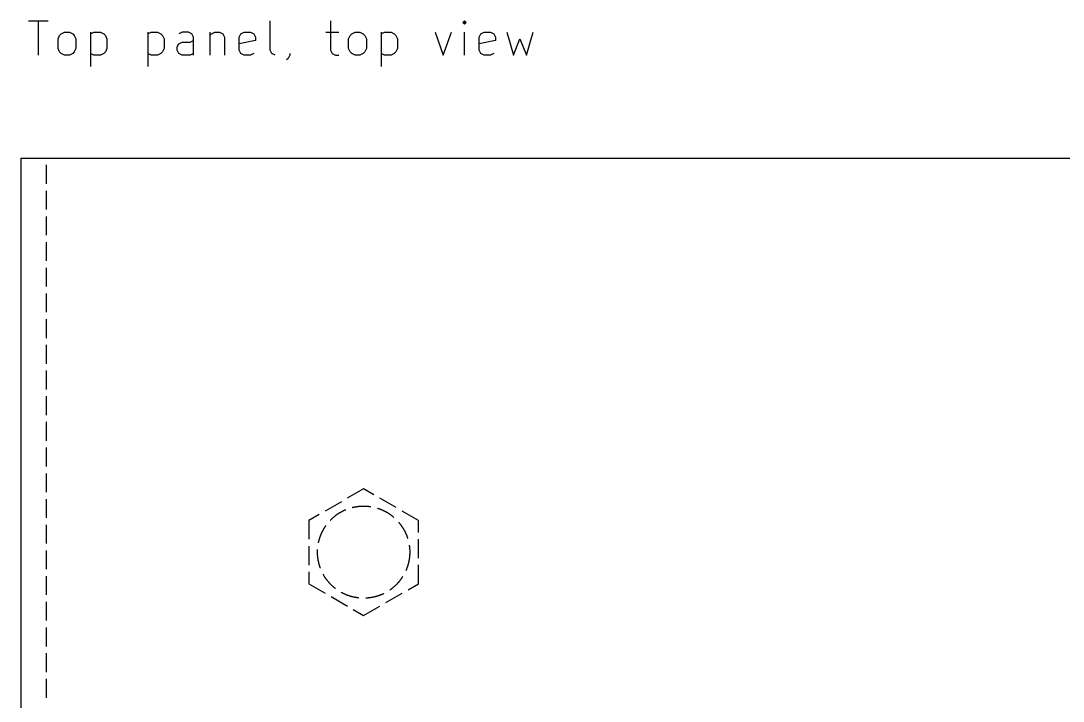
# Model space of a CAD drawing. Extents: x 184 to 644, y -178 to 161.
# Drawn here: x 293.5 to 354.3, y 29.8 to 69.5 of the extents above; entities that cross this region are included whole.
import ezdxf

# ---------------------------------------------------------------- set-up
doc = ezdxf.new("R2010")
doc.units = 0
doc.layers.add('BLACK', color=7, linetype='CONTINUOUS')

msp = doc.modelspace()

# ---------------------------------------------------------------- linework, layer by layer
at = {"layer": 'BLACK', "linetype": 'CONTINUOUS'}
for p, q in [((293.953633, 69.515561), (295.09649, 69.515561)), ((294.525061, 67.515561), (294.525061, 69.515561)), ((308.048873, 67.801276), (308.048873, 69.515561)), ((311.572683, 69.515561), (311.572683, 67.801276)), ((319.382208, 69.515561), (319.28697, 69.420323)), ((319.28697, 69.420323), (319.382208, 69.325085)), ((319.477446, 69.420323), (319.382208, 69.515561)), ((319.382208, 69.515561), (319.382208, 69.325085)), ((319.382208, 69.325085), (319.477446, 69.420323)), ((295.763157, 68.658419), (295.858395, 68.753657)), ((295.858395, 68.753657), (296.048871, 68.848895)), ((296.048871, 68.848895), (296.334586, 68.848895)), ((296.334586, 68.848895), (296.525062, 68.753657)), ((296.525062, 68.753657), (296.6203, 68.658419)), ((297.572681, 68.848895), (297.572681, 66.848895)), ((297.572681, 68.753657), (297.763157, 68.848895)), ((297.763157, 68.848895), (298.14411, 68.848895)), ((298.14411, 68.848895), (298.334586, 68.753657)), ((298.334586, 68.753657), (298.429824, 68.658419)), ((300.906015, 68.848895), (300.906015, 66.848895)), ((300.906015, 68.753657), (301.096491, 68.848895)), ((301.096491, 68.848895), (301.477444, 68.848895)), ((301.477444, 68.848895), (301.66792, 68.753657)), ((301.66792, 68.753657), (301.763158, 68.658419)), ((302.906015, 68.848895), (302.715539, 68.753657)), ((303.286968, 68.848895), (302.906015, 68.848895)), ((303.477444, 68.753657), (303.286968, 68.848895)), ((303.572682, 68.56318), (303.477444, 68.753657)), ((304.525063, 68.848895), (304.525063, 67.515561)), ((304.525063, 68.658419), (304.620301, 68.753657)), ((304.620301, 68.753657), (304.810777, 68.848895)), ((304.810777, 68.848895), (305.096492, 68.848895)), ((305.096492, 68.848895), (305.286968, 68.753657)), ((305.286968, 68.753657), (305.382206, 68.56318)), ((306.239349, 68.56318), (306.334587, 68.753657)), ((306.334587, 68.753657), (306.525063, 68.848895)), ((306.525063, 68.848895), (306.906016, 68.848895)), ((306.906016, 68.848895), (307.096492, 68.753657)), ((307.096492, 68.753657), (307.19173, 68.56318)), ((311.286969, 68.848895), (312.048873, 68.848895)), ((312.71554, 68.658419), (312.810778, 68.753657)), ((312.810778, 68.753657), (313.001254, 68.848895)), ((313.001254, 68.848895), (313.286969, 68.848895)), ((313.286969, 68.848895), (313.477445, 68.753657)), ((313.477445, 68.753657), (313.572683, 68.658419)), ((314.525064, 68.848895), (314.525064, 66.848895)), ((314.525064, 68.753657), (314.71554, 68.848895)), ((314.71554, 68.848895), (315.096493, 68.848895)), ((315.096493, 68.848895), (315.286969, 68.753657)), ((315.286969, 68.753657), (315.382207, 68.658419)), ((317.667922, 68.848895), (318.144112, 67.515561)), ((318.144112, 67.515561), (318.620303, 68.848895)), ((319.382208, 67.515561), (319.382208, 68.848895)), ((320.239351, 68.56318), (320.334589, 68.753657)), ((320.334589, 68.753657), (320.525065, 68.848895)), ((320.525065, 68.848895), (320.906018, 68.848895)), ((320.906018, 68.848895), (321.096494, 68.753657)), ((321.096494, 68.753657), (321.191732, 68.56318)), ((321.858399, 68.848895), (322.239351, 67.515561)), ((323.001256, 67.515561), (323.382208, 68.848895)), ((295.667919, 68.467942), (295.763157, 68.658419)), ((295.667919, 67.896514), (295.667919, 68.467942)), ((296.6203, 68.658419), (296.715538, 68.467942)), ((296.715538, 68.467942), (296.715538, 67.896514)), ((298.429824, 68.658419), (298.525062, 68.467942)), ((298.525062, 68.467942), (298.525062, 67.896514)), ((301.763158, 68.658419), (301.858396, 68.467942)), ((301.858396, 68.467942), (301.858396, 67.896514)), ((302.620301, 67.991752), (302.715539, 68.182228)), ((302.715539, 68.182228), (302.906015, 68.277466)), ((302.906015, 68.277466), (303.382206, 68.277466)), ((303.382206, 68.277466), (303.572682, 68.372704)), ((303.572682, 67.515561), (303.572682, 68.56318)), ((305.382206, 68.56318), (305.382206, 67.515561)), ((306.239349, 67.801276), (306.239349, 68.56318)), ((307.19173, 68.372704), (306.239349, 68.182228)), ((307.19173, 68.56318), (307.19173, 68.372704)), ((312.620302, 68.467942), (312.71554, 68.658419)), ((312.620302, 67.896514), (312.620302, 68.467942)), ((313.572683, 68.658419), (313.667921, 68.467942)), ((313.667921, 68.467942), (313.667921, 67.896514)), ((315.382207, 68.658419), (315.477445, 68.467942)), ((315.477445, 68.467942), (315.477445, 67.896514)), ((320.239351, 67.801276), (320.239351, 68.56318)), ((321.191732, 68.372704), (320.239351, 68.182228)), ((321.191732, 68.56318), (321.191732, 68.372704)), ((322.239351, 67.515561), (322.620304, 68.467942)), ((322.620304, 68.467942), (323.001256, 67.515561)), ((295.763157, 67.706038), (295.667919, 67.896514)), ((295.858395, 67.6108), (295.763157, 67.706038)), ((296.048871, 67.515561), (295.858395, 67.6108)), ((296.334586, 67.515561), (296.048871, 67.515561)), ((296.525062, 67.6108), (296.334586, 67.515561)), ((296.6203, 67.706038), (296.525062, 67.6108)), ((296.715538, 67.896514), (296.6203, 67.706038)), ((297.763157, 67.515561), (297.572681, 67.6108)), ((298.14411, 67.515561), (297.763157, 67.515561)), ((298.334586, 67.6108), (298.14411, 67.515561)), ((298.429824, 67.706038), (298.334586, 67.6108)), ((298.525062, 67.896514), (298.429824, 67.706038)), ((301.096491, 67.515561), (300.906015, 67.6108)), ((301.477444, 67.515561), (301.096491, 67.515561)), ((301.66792, 67.6108), (301.477444, 67.515561)), ((301.763158, 67.706038), (301.66792, 67.6108)), ((301.858396, 67.896514), (301.763158, 67.706038)), ((302.620301, 67.801276), (302.620301, 67.991752)), ((302.715539, 67.6108), (302.620301, 67.801276)), ((302.906015, 67.515561), (302.715539, 67.6108)), ((303.382206, 67.515561), (302.906015, 67.515561)), ((303.572682, 67.6108), (303.382206, 67.515561)), ((306.334587, 67.6108), (306.239349, 67.801276)), ((306.525063, 67.515561), (306.334587, 67.6108)), ((306.906016, 67.515561), (306.525063, 67.515561)), ((307.096492, 67.6108), (306.906016, 67.515561)), ((308.144111, 67.6108), (308.048873, 67.801276)), ((308.334587, 67.515561), (308.144111, 67.6108)), ((309.19173, 67.515561), (309.096492, 67.325085)), ((309.19173, 67.6108), (309.19173, 67.515561)), ((311.572683, 67.801276), (311.667921, 67.6108)), ((311.667921, 67.6108), (311.858397, 67.515561)), ((311.858397, 67.515561), (312.048873, 67.515561)), ((312.71554, 67.706038), (312.620302, 67.896514)), ((312.810778, 67.6108), (312.71554, 67.706038)), ((313.001254, 67.515561), (312.810778, 67.6108)), ((313.286969, 67.515561), (313.001254, 67.515561)), ((313.477445, 67.6108), (313.286969, 67.515561)), ((313.572683, 67.706038), (313.477445, 67.6108)), ((313.667921, 67.896514), (313.572683, 67.706038)), ((314.71554, 67.515561), (314.525064, 67.6108)), ((315.096493, 67.515561), (314.71554, 67.515561)), ((315.286969, 67.6108), (315.096493, 67.515561)), ((315.382207, 67.706038), (315.286969, 67.6108)), ((315.477445, 67.896514), (315.382207, 67.706038)), ((320.334589, 67.6108), (320.239351, 67.801276)), ((320.525065, 67.515561), (320.334589, 67.6108)), ((320.906018, 67.515561), (320.525065, 67.515561)), ((321.096494, 67.6108), (320.906018, 67.515561)), ((309.096492, 67.325085), (309.001254, 67.229847)), ((293.5, 61.5), (293.5, -178.5)), ((293.5, 61.5), (549, 61.5)), ((295, 60), (295, 61.1)), ((295, 58.5), (295, 59.6)), ((295, 57), (295, 58.1)), ((295, 55.5), (295, 56.6)), ((295, 54), (295, 55.1)), ((295, 52.5), (295, 53.6)), ((295, 51), (295, 52.1)), ((295, 49.5), (295, 50.6)), ((295, 48), (295, 49.1)), ((295, 46.5), (295, 47.6)), ((295, 45), (295, 46.1)), ((295, 43.5), (295, 44.6)), ((295, 42), (295, 43.1)), ((313.5, 42.195042), (312.547372, 41.645042)), ((314.101924, 41.847521), (313.5, 42.195042)), ((295, 40.5), (295, 41.6)), ((312.200962, 41.445042), (311.248334, 40.895042)), ((315.400962, 41.097521), (314.448334, 41.647521)), ((312.001429, 40.733917), (312.02098, 40.746909)), ((312.02098, 40.746909), (312.040644, 40.75973)), ((312.040644, 40.75973), (312.06042, 40.772379)), ((312.06042, 40.772379), (312.080304, 40.784855)), ((312.080304, 40.784855), (312.100297, 40.797157)), ((312.100297, 40.797157), (312.120397, 40.809285)), ((312.120397, 40.809285), (312.140601, 40.821236)), ((312.140601, 40.821236), (312.16091, 40.83301)), ((312.16091, 40.83301), (312.18132, 40.844607)), ((312.18132, 40.844607), (312.20183, 40.856025)), ((312.20183, 40.856025), (312.222439, 40.867264)), ((312.222439, 40.867264), (312.243146, 40.878323)), ((312.243146, 40.878323), (312.263949, 40.8892)), ((312.263949, 40.8892), (312.284845, 40.899895)), ((312.284845, 40.899895), (312.305834, 40.910408)), ((312.305834, 40.910408), (312.326914, 40.920737)), ((312.326914, 40.920737), (312.348083, 40.930882)), ((312.348083, 40.930882), (312.36934, 40.940842)), ((312.36934, 40.940842), (312.390684, 40.950616)), ((312.390684, 40.950616), (312.412111, 40.960203)), ((312.412111, 40.960203), (312.433622, 40.969603)), ((312.433622, 40.969603), (312.452164, 40.977527)), ((312.830777, 41.105425), (312.853538, 41.111166)), ((312.853538, 41.111166), (312.876349, 41.116708)), ((312.876349, 41.116708), (312.899208, 41.122051)), ((312.899208, 41.122051), (312.922112, 41.127194)), ((312.922112, 41.127194), (312.945061, 41.132136)), ((312.945061, 41.132136), (312.968051, 41.136879)), ((312.968051, 41.136879), (312.991082, 41.141421)), ((312.991082, 41.141421), (313.014152, 41.145761)), ((313.014152, 41.145761), (313.037259, 41.1499)), ((313.037259, 41.1499), (313.060401, 41.153837)), ((313.060401, 41.153837), (313.083577, 41.157572)), ((313.083577, 41.157572), (313.106784, 41.161105)), ((313.106784, 41.161105), (313.130021, 41.164435)), ((313.130021, 41.164435), (313.153286, 41.167562)), ((313.153286, 41.167562), (313.176578, 41.170487)), ((313.176578, 41.170487), (313.199895, 41.173207)), ((313.199895, 41.173207), (313.223234, 41.175724)), ((313.223234, 41.175724), (313.246594, 41.178038)), ((313.246594, 41.178038), (313.269974, 41.180147)), ((313.269974, 41.180147), (313.293371, 41.182052)), ((313.293371, 41.182052), (313.316784, 41.183753)), ((313.316784, 41.183753), (313.340211, 41.18525)), ((313.340211, 41.18525), (313.36365, 41.186542)), ((313.36365, 41.186542), (313.387099, 41.18763)), ((313.387099, 41.18763), (313.410557, 41.188513)), ((313.410557, 41.188513), (313.434022, 41.189191)), ((313.434022, 41.189191), (313.457492, 41.189664)), ((313.457492, 41.189664), (313.480965, 41.189933)), ((313.480965, 41.189933), (313.504439, 41.189996)), ((313.504439, 41.189996), (313.527913, 41.189855)), ((313.527913, 41.189855), (313.551386, 41.189509)), ((313.551386, 41.189509), (313.574854, 41.188958)), ((313.574854, 41.188958), (313.598316, 41.188203)), ((313.598316, 41.188203), (313.621771, 41.187242)), ((313.621771, 41.187242), (313.645217, 41.186077)), ((313.645217, 41.186077), (313.668651, 41.184708)), ((313.668651, 41.184708), (313.692073, 41.183134)), ((313.692073, 41.183134), (313.71548, 41.181356)), ((313.71548, 41.181356), (313.738871, 41.179373)), ((313.738871, 41.179373), (313.762244, 41.177187)), ((313.762244, 41.177187), (313.785596, 41.174796)), ((313.785596, 41.174796), (313.808927, 41.172202)), ((313.808927, 41.172202), (313.832234, 41.169404)), ((313.832234, 41.169404), (313.855516, 41.166404)), ((313.855516, 41.166404), (313.878771, 41.1632)), ((313.878771, 41.1632), (313.901997, 41.159793)), ((313.901997, 41.159793), (313.921924, 41.156705)), ((314.310863, 41.064878), (314.333215, 41.057705)), ((314.333215, 41.057705), (314.355503, 41.050336)), ((314.355503, 41.050336), (314.377726, 41.042774)), ((314.377726, 41.042774), (314.399882, 41.035017)), ((314.399882, 41.035017), (314.42197, 41.027068)), ((314.42197, 41.027068), (314.443987, 41.018926)), ((314.443987, 41.018926), (314.465933, 41.010592)), ((314.465933, 41.010592), (314.487805, 41.002068)), ((314.487805, 41.002068), (314.509601, 40.993352)), ((314.509601, 40.993352), (314.531321, 40.984447)), ((314.531321, 40.984447), (314.552963, 40.975352)), ((314.552963, 40.975352), (314.574524, 40.966069)), ((314.574524, 40.966069), (314.596003, 40.956599)), ((314.596003, 40.956599), (314.617399, 40.946941)), ((314.617399, 40.946941), (314.63871, 40.937097)), ((314.63871, 40.937097), (314.659934, 40.927067)), ((314.659934, 40.927067), (314.681069, 40.916852)), ((314.681069, 40.916852), (314.702115, 40.906454)), ((314.702115, 40.906454), (314.723069, 40.895872)), ((314.723069, 40.895872), (314.743931, 40.885107)), ((314.743931, 40.885107), (314.764697, 40.874161)), ((314.764697, 40.874161), (314.785367, 40.863034)), ((314.785367, 40.863034), (314.805939, 40.851728)), ((314.805939, 40.851728), (314.826412, 40.840242)), ((314.826412, 40.840242), (314.846784, 40.828578)), ((314.846784, 40.828578), (314.867053, 40.816736)), ((314.867053, 40.816736), (314.887218, 40.804718)), ((314.887218, 40.804718), (314.907277, 40.792525)), ((314.907277, 40.792525), (314.927229, 40.780157)), ((314.927229, 40.780157), (314.947073, 40.767616)), ((314.947073, 40.767616), (314.966806, 40.754901)), ((314.966806, 40.754901), (314.986428, 40.742015)), ((316.7, 40.347521), (315.747372, 40.897521)), ((310.901924, 40.695042), (310.3, 40.347521)), ((310.3, 40.347521), (310.3, 39.247521)), ((311.553443, 40.356614), (311.569719, 40.37353)), ((311.569719, 40.37353), (311.586142, 40.390303)), ((311.586142, 40.390303), (311.60271, 40.406933)), ((311.60271, 40.406933), (311.619424, 40.423417)), ((311.619424, 40.423417), (311.63628, 40.439755)), ((311.63628, 40.439755), (311.653278, 40.455944)), ((311.653278, 40.455944), (311.670417, 40.471985)), ((311.670417, 40.471985), (311.687695, 40.487876)), ((311.687695, 40.487876), (311.705112, 40.503616)), ((311.705112, 40.503616), (311.722665, 40.519203)), ((311.722665, 40.519203), (311.740353, 40.534636)), ((311.740353, 40.534636), (311.758175, 40.549914)), ((311.758175, 40.549914), (311.77613, 40.565036)), ((311.77613, 40.565036), (311.794217, 40.580001)), ((311.794217, 40.580001), (311.812433, 40.594807)), ((311.812433, 40.594807), (311.830777, 40.609454)), ((311.830777, 40.609454), (311.849249, 40.62394)), ((311.849249, 40.62394), (311.867847, 40.638265)), ((311.867847, 40.638265), (311.886568, 40.652426)), ((311.886568, 40.652426), (311.905413, 40.666424)), ((311.905413, 40.666424), (311.924379, 40.680257)), ((311.924379, 40.680257), (311.943465, 40.693923)), ((311.943465, 40.693923), (311.96267, 40.707423)), ((311.96267, 40.707423), (311.981992, 40.720754)), ((311.981992, 40.720754), (312.001429, 40.733917)), ((314.986428, 40.742015), (315.005936, 40.728959)), ((315.005936, 40.728959), (315.02533, 40.715732)), ((315.02533, 40.715732), (315.044608, 40.702337)), ((315.044608, 40.702337), (315.063767, 40.688774)), ((315.063767, 40.688774), (315.082808, 40.675044)), ((315.082808, 40.675044), (315.101729, 40.661149)), ((315.101729, 40.661149), (315.120527, 40.647089)), ((315.120527, 40.647089), (315.139202, 40.632866)), ((315.139202, 40.632866), (315.157752, 40.61848)), ((315.157752, 40.61848), (315.176176, 40.603933)), ((315.176176, 40.603933), (315.194472, 40.589226)), ((315.194472, 40.589226), (315.212639, 40.574359)), ((315.212639, 40.574359), (315.230676, 40.559335)), ((315.230676, 40.559335), (315.248581, 40.544154)), ((315.248581, 40.544154), (315.263855, 40.530989)), ((315.545285, 40.247258), (315.560454, 40.229343)), ((315.560454, 40.229343), (315.575467, 40.211297)), ((315.575467, 40.211297), (315.590322, 40.19312)), ((315.590322, 40.19312), (315.605017, 40.174814)), ((315.605017, 40.174814), (315.619552, 40.156381)), ((315.619552, 40.156381), (315.633926, 40.137822)), ((315.633926, 40.137822), (315.648137, 40.119138)), ((316.7, 39.652479), (316.7, 40.347521)), ((295, 39), (295, 40.1)), ((311.009336, 39.516214), (311.018299, 39.53791)), ((311.018299, 39.53791), (311.02745, 39.559528)), ((311.02745, 39.559528), (311.036791, 39.581064)), ((311.036791, 39.581064), (311.046318, 39.602518)), ((311.046318, 39.602518), (311.056033, 39.623888)), ((311.056033, 39.623888), (311.065934, 39.645173)), ((311.065934, 39.645173), (311.07602, 39.66637)), ((311.07602, 39.66637), (311.08629, 39.687479)), ((311.08629, 39.687479), (311.096745, 39.708497)), ((311.096745, 39.708497), (311.107382, 39.729423)), ((311.107382, 39.729423), (311.118202, 39.750255)), ((311.118202, 39.750255), (311.129203, 39.770993)), ((311.129203, 39.770993), (311.140385, 39.791633)), ((311.140385, 39.791633), (311.151746, 39.812175)), ((311.151746, 39.812175), (311.163286, 39.832617)), ((311.163286, 39.832617), (311.175004, 39.852958)), ((311.175004, 39.852958), (311.1869, 39.873196)), ((311.1869, 39.873196), (311.198971, 39.893329)), ((311.198971, 39.893329), (311.211217, 39.913356)), ((311.211217, 39.913356), (311.223638, 39.933275)), ((311.223638, 39.933275), (311.236232, 39.953085)), ((311.236232, 39.953085), (311.248999, 39.972785)), ((311.248999, 39.972785), (311.261937, 39.992372)), ((311.261937, 39.992372), (311.275046, 40.011846)), ((311.275046, 40.011846), (311.288323, 40.031204)), ((311.288323, 40.031204), (311.299864, 40.04774)), ((315.648137, 40.119138), (315.662185, 40.10033)), ((315.662185, 40.10033), (315.676068, 40.081401)), ((315.676068, 40.081401), (315.689785, 40.062351)), ((315.689785, 40.062351), (315.703336, 40.043182)), ((315.703336, 40.043182), (315.716718, 40.023896)), ((315.716718, 40.023896), (315.729932, 40.004494)), ((315.729932, 40.004494), (315.742976, 39.984977)), ((315.742976, 39.984977), (315.75585, 39.965347)), ((315.75585, 39.965347), (315.768551, 39.945605)), ((315.768551, 39.945605), (315.78108, 39.925754)), ((315.78108, 39.925754), (315.793435, 39.905794)), ((315.793435, 39.905794), (315.805615, 39.885726)), ((315.805615, 39.885726), (315.81762, 39.865553)), ((315.81762, 39.865553), (315.829449, 39.845277)), ((315.829449, 39.845277), (315.841099, 39.824897)), ((315.841099, 39.824897), (315.852572, 39.804417)), ((315.852572, 39.804417), (315.863866, 39.783838)), ((315.863866, 39.783838), (315.874979, 39.763161)), ((315.874979, 39.763161), (315.885912, 39.742387)), ((315.885912, 39.742387), (315.896662, 39.721519)), ((315.896662, 39.721519), (315.907231, 39.700558)), ((315.907231, 39.700558), (315.917616, 39.679506)), ((315.917616, 39.679506), (315.927817, 39.658363)), ((315.927817, 39.658363), (315.937833, 39.637133)), ((315.937833, 39.637133), (315.947663, 39.615816)), ((315.947663, 39.615816), (315.957307, 39.594413)), ((315.957307, 39.594413), (315.966764, 39.572928)), ((315.966764, 39.572928), (315.976033, 39.551361)), ((315.976033, 39.551361), (315.985114, 39.529714)), ((315.985114, 39.529714), (315.994005, 39.507988)), ((310.865852, 39.04531), (310.870711, 39.068276)), ((310.870711, 39.068276), (310.87577, 39.091199)), ((310.87577, 39.091199), (310.881029, 39.114077)), ((310.881029, 39.114077), (310.886487, 39.136908)), ((310.886487, 39.136908), (310.892145, 39.159691)), ((310.892145, 39.159691), (310.898001, 39.182423)), ((310.898001, 39.182423), (310.904055, 39.205104)), ((310.904055, 39.205104), (310.910307, 39.227731)), ((310.910307, 39.227731), (310.916757, 39.250302)), ((310.916757, 39.250302), (310.923402, 39.272816)), ((310.923402, 39.272816), (310.930245, 39.295272)), ((310.930245, 39.295272), (310.937282, 39.317666)), ((310.937282, 39.317666), (310.944515, 39.339999)), ((310.944515, 39.339999), (310.951943, 39.362267)), ((310.951943, 39.362267), (310.959565, 39.38447)), ((310.959565, 39.38447), (310.96738, 39.406606)), ((310.96738, 39.406606), (310.975388, 39.428672)), ((310.975388, 39.428672), (310.983588, 39.450668)), ((310.983588, 39.450668), (310.99198, 39.472591)), ((310.99198, 39.472591), (311.000563, 39.494441)), ((311.000563, 39.494441), (311.009336, 39.516214)), ((315.994005, 39.507988), (316.002706, 39.486186)), ((316.002706, 39.486186), (316.011217, 39.464308)), ((316.011217, 39.464308), (316.019536, 39.442357)), ((316.019536, 39.442357), (316.027664, 39.420334)), ((316.027664, 39.420334), (316.035599, 39.398242)), ((316.035599, 39.398242), (316.043341, 39.37608)), ((316.043341, 39.37608), (316.050889, 39.353853)), ((316.050889, 39.353853), (316.058243, 39.33156)), ((316.058243, 39.33156), (316.065402, 39.309203)), ((316.065402, 39.309203), (316.071396, 39.28995)), ((316.7, 38.152479), (316.7, 39.252479)), ((295, 37.5), (295, 38.6)), ((310.3, 38.847521), (310.3, 37.747521)), ((310.810025, 38.511578), (310.810228, 38.535051)), ((310.810026, 38.488103), (310.810025, 38.511578)), ((310.810233, 38.464629), (310.810026, 38.488103)), ((310.810228, 38.535051), (310.810637, 38.558522)), ((310.810644, 38.441158), (310.810233, 38.464629)), ((310.810637, 38.558522), (310.81125, 38.581989)), ((310.81126, 38.417692), (310.810644, 38.441158)), ((310.81125, 38.581989), (310.812068, 38.605449)), ((310.81208, 38.394231), (310.81126, 38.417692)), ((310.812068, 38.605449), (310.81309, 38.628902)), ((310.813106, 38.370779), (310.81208, 38.394231)), ((310.81309, 38.628902), (310.814132, 38.649039)), ((310.814335, 38.347337), (310.813106, 38.370779)), ((310.81577, 38.323906), (310.814335, 38.347337)), ((310.817409, 38.300489), (310.81577, 38.323906)), ((316.160052, 38.900276), (316.163444, 38.877048)), ((316.163444, 38.877048), (316.166633, 38.853791)), ((316.166633, 38.853791), (316.169619, 38.830507)), ((316.169619, 38.830507), (316.172401, 38.807198)), ((316.172401, 38.807198), (316.17498, 38.783866)), ((316.17498, 38.783866), (316.177356, 38.760511)), ((316.177356, 38.760511), (316.179527, 38.737138)), ((316.179527, 38.737138), (316.181495, 38.713745)), ((316.181495, 38.713745), (316.183258, 38.690337)), ((316.183447, 38.312355), (316.181708, 38.288945)), ((316.183258, 38.690337), (316.184816, 38.666914)), ((316.184983, 38.335779), (316.183447, 38.312355)), ((316.184816, 38.666914), (316.186171, 38.643479)), ((316.186313, 38.359216), (316.184983, 38.335779)), ((316.186171, 38.643479), (316.187321, 38.620032)), ((316.18744, 38.382664), (316.186313, 38.359216)), ((316.187321, 38.620032), (316.188266, 38.596577)), ((316.188361, 38.40612), (316.18744, 38.382664)), ((316.188266, 38.596577), (316.189006, 38.573114)), ((316.189078, 38.429584), (316.188361, 38.40612)), ((316.189006, 38.573114), (316.189542, 38.549645)), ((316.18959, 38.453053), (316.189078, 38.429584)), ((316.189542, 38.549645), (316.189873, 38.526173)), ((316.189898, 38.476526), (316.18959, 38.453053)), ((316.189873, 38.526173), (316.189999, 38.502699)), ((316.19, 38.5), (316.189898, 38.476526)), ((316.189999, 38.502699), (316.19, 38.5)), ((310.819252, 38.277087), (310.817409, 38.300489)), ((310.821299, 38.253702), (310.819252, 38.277087)), ((310.823551, 38.230335), (310.821299, 38.253702)), ((310.826006, 38.206989), (310.823551, 38.230335)), ((310.828665, 38.183666), (310.826006, 38.206989)), ((310.831527, 38.160366), (310.828665, 38.183666)), ((310.834592, 38.137093), (310.831527, 38.160366)), ((310.837861, 38.113847), (310.834592, 38.137093)), ((310.841332, 38.09063), (310.837861, 38.113847)), ((310.845005, 38.067445), (310.841332, 38.09063)), ((310.848881, 38.044292), (310.845005, 38.067445)), ((310.852959, 38.021175), (310.848881, 38.044292)), ((310.857238, 37.998093), (310.852959, 38.021175)), ((310.861719, 37.97505), (310.857238, 37.998093)), ((310.8664, 37.952047), (310.861719, 37.97505)), ((310.871282, 37.929086), (310.8664, 37.952047)), ((310.876364, 37.906168), (310.871282, 37.929086)), ((310.881646, 37.883295), (310.876364, 37.906168)), ((310.887128, 37.86047), (310.881646, 37.883295)), ((310.892808, 37.837693), (310.887128, 37.86047)), ((310.898687, 37.814966), (310.892808, 37.837693)), ((310.904764, 37.792292), (310.898687, 37.814966)), ((310.911039, 37.769671), (310.904764, 37.792292)), ((310.917511, 37.747107), (310.911039, 37.769671)), ((310.924179, 37.724599), (310.917511, 37.747107)), ((310.931044, 37.702151), (310.924179, 37.724599)), ((316.07246, 37.71352), (316.065499, 37.691101)), ((316.079225, 37.735999), (316.07246, 37.71352)), ((316.085794, 37.758536), (316.079225, 37.735999)), ((316.092166, 37.781129), (316.085794, 37.758536)), ((316.09834, 37.803777), (316.092166, 37.781129)), ((316.104317, 37.826478), (316.09834, 37.803777)), ((316.110096, 37.84923), (316.104317, 37.826478)), ((316.115675, 37.872032), (316.110096, 37.84923)), ((316.121055, 37.894882), (316.115675, 37.872032)), ((316.126236, 37.917777), (316.121055, 37.894882)), ((316.131217, 37.940718), (316.126236, 37.917777)), ((316.135997, 37.9637), (316.131217, 37.940718)), ((316.140577, 37.986724), (316.135997, 37.9637)), ((316.144956, 38.009786), (316.140577, 37.986724)), ((316.149133, 38.032886), (316.144956, 38.009786)), ((316.153108, 38.056022), (316.149133, 38.032886)), ((316.156882, 38.079191), (316.153108, 38.056022)), ((316.160453, 38.102393), (316.156882, 38.079191)), ((316.163821, 38.125624), (316.160453, 38.102393)), ((316.166987, 38.148885), (316.163821, 38.125624)), ((316.169949, 38.172171), (316.166987, 38.148885)), ((316.172708, 38.195483), (316.169949, 38.172171)), ((316.175264, 38.218818), (316.172708, 38.195483)), ((316.177616, 38.242175), (316.175264, 38.218818)), ((316.179764, 38.265551), (316.177616, 38.242175)), ((316.181708, 38.288945), (316.179764, 38.265551)), ((316.7, 36.652479), (316.7, 37.752479)), ((295, 36), (295, 37.1)), ((310.3, 37.347521), (310.3, 36.652479)), ((310.938104, 37.679763), (310.931044, 37.702151)), ((310.945359, 37.657438), (310.938104, 37.679763)), ((310.952809, 37.635177), (310.945359, 37.657438)), ((310.960453, 37.612981), (310.952809, 37.635177)), ((310.968291, 37.590854), (310.960453, 37.612981)), ((310.976321, 37.568795), (310.968291, 37.590854)), ((311.151902, 37.187546), (311.14213, 37.205184)), ((311.163445, 37.167105), (311.151902, 37.187546)), ((311.175165, 37.146766), (311.163445, 37.167105)), ((311.187063, 37.12653), (311.175165, 37.146766)), ((311.199136, 37.106398), (311.187063, 37.12653)), ((311.211385, 37.086373), (311.199136, 37.106398)), ((315.976158, 37.448933), (315.96821, 37.430401)), ((315.985236, 37.470582), (315.976158, 37.448933)), ((315.994125, 37.492308), (315.985236, 37.470582)), ((316.002823, 37.514112), (315.994125, 37.492308)), ((316.011331, 37.53599), (316.002823, 37.514112)), ((316.019648, 37.557942), (316.011331, 37.53599)), ((316.027773, 37.579966), (316.019648, 37.557942)), ((316.035706, 37.60206), (316.027773, 37.579966)), ((316.043445, 37.624222), (316.035706, 37.60206)), ((316.050991, 37.64645), (316.043445, 37.624222)), ((316.058342, 37.668744), (316.050991, 37.64645)), ((316.065499, 37.691101), (316.058342, 37.668744)), ((310.3, 36.652479), (311.252628, 36.102479)), ((311.223808, 37.066455), (311.211385, 37.086373)), ((311.236405, 37.046646), (311.223808, 37.066455)), ((311.249174, 37.026948), (311.236405, 37.046646)), ((311.262114, 37.007362), (311.249174, 37.026948)), ((311.275225, 36.98789), (311.262114, 37.007362)), ((311.288505, 36.968533), (311.275225, 36.98789)), ((311.301954, 36.949293), (311.288505, 36.968533)), ((311.31557, 36.93017), (311.301954, 36.949293)), ((311.329352, 36.911168), (311.31557, 36.93017)), ((311.3433, 36.892286), (311.329352, 36.911168)), ((311.357412, 36.873527), (311.3433, 36.892286)), ((311.371687, 36.854891), (311.357412, 36.873527)), ((311.386124, 36.836381), (311.371687, 36.854891)), ((311.400722, 36.817998), (311.386124, 36.836381)), ((311.41548, 36.799742), (311.400722, 36.817998)), ((311.430397, 36.781616), (311.41548, 36.799742)), ((311.445471, 36.763621), (311.430397, 36.781616)), ((311.460702, 36.745758), (311.445471, 36.763621)), ((311.476088, 36.728029), (311.460702, 36.745758)), ((311.491628, 36.710435), (311.476088, 36.728029)), ((311.507321, 36.692977), (311.491628, 36.710435)), ((311.523166, 36.675657), (311.507321, 36.692977)), ((311.539162, 36.658475), (311.523166, 36.675657)), ((311.555307, 36.641434), (311.539162, 36.658475)), ((311.5716, 36.624534), (311.555307, 36.641434)), ((311.588039, 36.607777), (311.5716, 36.624534)), ((311.604625, 36.591165), (311.588039, 36.607777)), ((311.621354, 36.574697), (311.604625, 36.591165)), ((311.638227, 36.558377), (311.621354, 36.574697)), ((311.655242, 36.542204), (311.638227, 36.558377)), ((311.672397, 36.52618), (311.655242, 36.542204)), ((311.689691, 36.510306), (311.672397, 36.52618)), ((311.707123, 36.494584), (311.689691, 36.510306)), ((311.724692, 36.479015), (311.707123, 36.494584)), ((315.301729, 36.502533), (315.284229, 36.486887)), ((315.319091, 36.518332), (315.301729, 36.502533)), ((315.336315, 36.534282), (315.319091, 36.518332)), ((315.353399, 36.550382), (315.336315, 36.534282)), ((315.370342, 36.56663), (315.353399, 36.550382)), ((315.387142, 36.583025), (315.370342, 36.56663)), ((315.403799, 36.599566), (315.387142, 36.583025)), ((315.420311, 36.616252), (315.403799, 36.599566)), ((315.436676, 36.633081), (315.420311, 36.616252)), ((315.452894, 36.650053), (315.436676, 36.633081)), ((315.468963, 36.667165), (315.452894, 36.650053)), ((315.484883, 36.684417), (315.468963, 36.667165)), ((315.500651, 36.701808), (315.484883, 36.684417)), ((315.516267, 36.719335), (315.500651, 36.701808)), ((315.531729, 36.736998), (315.516267, 36.719335)), ((315.547037, 36.754795), (315.531729, 36.736998)), ((315.562188, 36.772725), (315.547037, 36.754795)), ((315.577183, 36.790786), (315.562188, 36.772725)), ((315.592019, 36.808978), (315.577183, 36.790786)), ((315.606696, 36.827298), (315.592019, 36.808978)), ((315.621213, 36.845746), (315.606696, 36.827298)), ((315.635568, 36.86432), (315.621213, 36.845746)), ((315.649761, 36.883019), (315.635568, 36.86432)), ((315.663789, 36.90184), (315.649761, 36.883019)), ((315.677653, 36.920783), (315.663789, 36.90184)), ((315.691352, 36.939847), (315.677653, 36.920783)), ((315.704883, 36.959029), (315.691352, 36.939847)), ((315.718246, 36.978329), (315.704883, 36.959029)), ((315.731441, 36.997744), (315.718246, 36.978329)), ((315.744465, 37.017274), (315.731441, 36.997744)), ((315.757319, 37.036917), (315.744465, 37.017274)), ((315.770001, 37.056671), (315.757319, 37.036917)), ((315.782509, 37.076536), (315.770001, 37.056671)), ((316.098076, 36.304958), (316.7, 36.652479)), ((311.599038, 35.902479), (312.551666, 35.352479)), ((311.742395, 36.4636), (311.724692, 36.479015)), ((311.760233, 36.44834), (311.742395, 36.4636)), ((311.778203, 36.433236), (311.760233, 36.44834)), ((311.796304, 36.418289), (311.778203, 36.433236)), ((311.814535, 36.403501), (311.796304, 36.418289)), ((311.832895, 36.388872), (311.814535, 36.403501)), ((311.851381, 36.374405), (311.832895, 36.388872)), ((312.20211, 36.143821), (312.184484, 36.153616)), ((312.222721, 36.132584), (312.20211, 36.143821)), ((312.243429, 36.121528), (312.222721, 36.132584)), ((312.264232, 36.110653), (312.243429, 36.121528)), ((312.28513, 36.09996), (312.264232, 36.110653)), ((312.30612, 36.08945), (312.28513, 36.09996)), ((312.327202, 36.079123), (312.30612, 36.08945)), ((312.348372, 36.068981), (312.327202, 36.079123)), ((312.36963, 36.059024), (312.348372, 36.068981)), ((312.390975, 36.049253), (312.36963, 36.059024)), ((312.412403, 36.039668), (312.390975, 36.049253)), ((312.433915, 36.030271), (312.412403, 36.039668)), ((312.455508, 36.021062), (312.433915, 36.030271)), ((312.47718, 36.012041), (312.455508, 36.021062)), ((312.49893, 36.00321), (312.47718, 36.012041)), ((312.520757, 35.994569), (312.49893, 36.00321)), ((312.542658, 35.986119), (312.520757, 35.994569)), ((312.564632, 35.977861), (312.542658, 35.986119)), ((312.586677, 35.969794), (312.564632, 35.977861)), ((312.608792, 35.961921), (312.586677, 35.969794)), ((312.630974, 35.95424), (312.608792, 35.961921)), ((312.653223, 35.946753), (312.630974, 35.95424)), ((312.675536, 35.939461), (312.653223, 35.946753)), ((312.697912, 35.932364), (312.675536, 35.939461)), ((312.720349, 35.925462), (312.697912, 35.932364)), ((312.742846, 35.918757), (312.720349, 35.925462)), ((312.7654, 35.912248), (312.742846, 35.918757)), ((312.78801, 35.905936), (312.7654, 35.912248)), ((312.810674, 35.899821), (312.78801, 35.905936)), ((312.833391, 35.893905), (312.810674, 35.899821)), ((312.856159, 35.888187), (312.833391, 35.893905)), ((312.878975, 35.882668), (312.856159, 35.888187)), ((312.901839, 35.877348), (312.878975, 35.882668)), ((314.109754, 35.880019), (314.086868, 35.874798)), ((314.132594, 35.88544), (314.109754, 35.880019)), ((314.155386, 35.89106), (314.132594, 35.88544)), ((314.178128, 35.896878), (314.155386, 35.89106)), ((314.200819, 35.902895), (314.178128, 35.896878)), ((314.223456, 35.90911), (314.200819, 35.902895)), ((314.246038, 35.915522), (314.223456, 35.90911)), ((314.268563, 35.922131), (314.246038, 35.915522)), ((314.29103, 35.928936), (314.268563, 35.922131)), ((314.313436, 35.935936), (314.29103, 35.928936)), ((314.33578, 35.943133), (314.313436, 35.935936)), ((314.358061, 35.950523), (314.33578, 35.943133)), ((314.380277, 35.958108), (314.358061, 35.950523)), ((314.402425, 35.965887), (314.380277, 35.958108)), ((314.424505, 35.973858), (314.402425, 35.965887)), ((314.446514, 35.982022), (314.424505, 35.973858)), ((314.468451, 35.990378), (314.446514, 35.982022)), ((314.490314, 35.998925), (314.468451, 35.990378)), ((314.512102, 36.007662), (314.490314, 35.998925)), ((314.533813, 36.016589), (314.512102, 36.007662)), ((314.555446, 36.025705), (314.533813, 36.016589)), ((314.576997, 36.03501), (314.555446, 36.025705)), ((314.598467, 36.044502), (314.576997, 36.03501)), ((314.619853, 36.054181), (314.598467, 36.044502)), ((314.641154, 36.064047), (314.619853, 36.054181)), ((314.662368, 36.074098), (314.641154, 36.064047)), ((314.683494, 36.084334), (314.662368, 36.074098)), ((314.799038, 35.554958), (315.751666, 36.104958)), ((315.044869, 36.297847), (315.028318, 36.286328)), ((315.064027, 36.311412), (315.044869, 36.297847)), ((315.083067, 36.325144), (315.064027, 36.311412)), ((315.101985, 36.339041), (315.083067, 36.325144)), ((315.120782, 36.353103), (315.101985, 36.339041)), ((315.139455, 36.367329), (315.120782, 36.353103)), ((315.158004, 36.381717), (315.139455, 36.367329)), ((315.176426, 36.396266), (315.158004, 36.381717)), ((315.19472, 36.410976), (315.176426, 36.396266)), ((315.212886, 36.425844), (315.19472, 36.410976)), ((315.230921, 36.440871), (315.212886, 36.425844)), ((315.248824, 36.456054), (315.230921, 36.440871)), ((315.266594, 36.471393), (315.248824, 36.456054)), ((315.284229, 36.486887), (315.266594, 36.471393)), ((295, 34.5), (295, 35.6)), ((312.924749, 35.872228), (312.901839, 35.877348)), ((312.947702, 35.867308), (312.924749, 35.872228)), ((312.970697, 35.862589), (312.947702, 35.867308)), ((312.993733, 35.85807), (312.970697, 35.862589)), ((313.016807, 35.853753), (312.993733, 35.85807)), ((313.039918, 35.849637), (313.016807, 35.853753)), ((313.063064, 35.845723), (313.039918, 35.849637)), ((313.086243, 35.842011), (313.063064, 35.845723)), ((313.109454, 35.838502), (313.086243, 35.842011)), ((313.132694, 35.835195), (313.109454, 35.838502)), ((313.155963, 35.832091), (313.132694, 35.835195)), ((313.179258, 35.82919), (313.155963, 35.832091)), ((313.202577, 35.826493), (313.179258, 35.82919)), ((313.225919, 35.823999), (313.202577, 35.826493)), ((313.5, 34.804958), (314.452628, 35.354958)), ((313.645536, 35.81394), (313.625397, 35.812924)), ((313.66897, 35.815312), (313.645536, 35.81394)), ((313.692392, 35.816889), (313.66897, 35.815312)), ((313.715799, 35.81867), (313.692392, 35.816889)), ((313.739189, 35.820655), (313.715799, 35.81867)), ((313.762562, 35.822845), (313.739189, 35.820655)), ((313.785914, 35.825238), (313.762562, 35.822845)), ((313.809244, 35.827835), (313.785914, 35.825238)), ((313.832551, 35.830635), (313.809244, 35.827835)), ((313.855833, 35.833639), (313.832551, 35.830635)), ((313.879088, 35.836845), (313.855833, 35.833639)), ((313.902313, 35.840255), (313.879088, 35.836845)), ((313.925508, 35.843867), (313.902313, 35.840255)), ((313.948671, 35.847681), (313.925508, 35.843867)), ((313.971799, 35.851698), (313.948671, 35.847681)), ((313.994892, 35.855916), (313.971799, 35.851698)), ((314.017947, 35.860335), (313.994892, 35.855916)), ((314.040962, 35.864955), (314.017947, 35.860335)), ((314.063936, 35.869776), (314.040962, 35.864955)), ((314.086868, 35.874798), (314.063936, 35.869776)), ((312.898076, 35.152479), (313.5, 34.804958)), ((295, 33), (295, 34.1)), ((295, 31.5), (295, 32.6)), ((295, 30), (295, 31.1))]:
    msp.add_line(p, q, dxfattribs=at)

doc.saveas('drawing.dxf')
